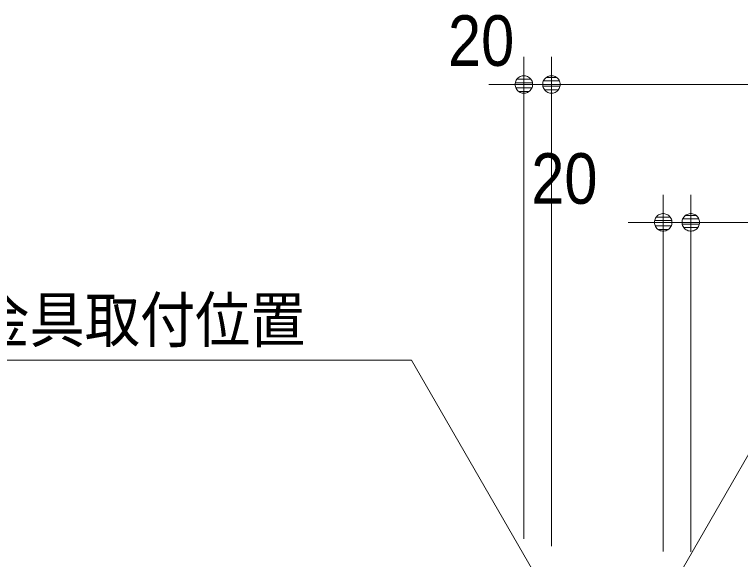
# Model space of a CAD drawing. Units: millimetres, scale not verified. Extents: x -6062 to 6062, y -3045 to 3045.
# Drawn here: x -2938 to -2412, y 356 to 751 of the extents above; entities that cross this region are included whole.
import ezdxf
from ezdxf.enums import TextEntityAlignment as Align

# ---------------------------------------------------------------- set-up
doc = ezdxf.new("R2010")
doc.units = ezdxf.units.MM
doc.header["$LTSCALE"] = 20
for name, color, linetype, lineweight in [('0-1_2寸法-3', 7, 'Continuous', 9), ('0-3_2寸法-1', 7, 'Continuous', 9), ('0-4_0', 7, 'Continuous', 9), ('0-5_2寸法-2', 7, 'Continuous', 9)]:
    doc.layers.add(name, color=color, linetype=linetype, lineweight=lineweight)
doc.styles.add('ＭＳ ゴシック', font='')
doc.styles.add('ＭＳ Ｐゴシック', font='')
doc.styles.get('ＭＳ ゴシック').set_extended_font_data('MS Gothic')
doc.styles.get('ＭＳ Ｐゴシック').set_extended_font_data('MS PGothic')

# ---------------------------------------------------------------- blocks, each defined once
blk = doc.blocks.new('_Dot')
at = {"layer": '0-4_0'}
for p, q in [((-10, 0), (-20, 0)), ((9.78, 2), (-9.78, 2)), ((7.99, 6), (-7.99, 6)), ((9.16, -3.98), (-9.16, -3.98)), ((6, -7.98), (-6, -7.98))]:
    blk.add_line(p, q, dxfattribs=at)
for points in [[(10, 0), (9.92, 1.25), (9.69, 2.49), (9.3, 3.68), (8.76, 4.82), (8.09, 5.88), (7.29, 6.85), (6.37, 7.71), (5.36, 8.44), (4.26, 9.05), (3.09, 9.51), (1.87, 9.82), (0.63, 9.98), (-0.63, 9.98), (-1.87, 9.82), (-3.09, 9.51), (-4.26, 9.05), (-5.36, 8.44), (-6.37, 7.71), (-7.29, 6.85), (-8.09, 5.88), (-8.76, 4.82), (-9.3, 3.68), (-9.69, 2.49), (-9.92, 1.25), (-10, 0), (0, 0)], [(-10, 0), (-9.92, -1.25), (-9.69, -2.49), (-9.3, -3.68), (-8.76, -4.82), (-8.09, -5.88), (-7.29, -6.85), (-6.37, -7.71), (-5.36, -8.44), (-4.26, -9.05), (-3.09, -9.51), (-1.87, -9.82), (-0.63, -9.98), (0.63, -9.98), (1.87, -9.82), (3.09, -9.51), (4.26, -9.05), (5.36, -8.44), (6.37, -7.71), (7.29, -6.85), (8.09, -5.88), (8.76, -4.82), (9.3, -3.68), (9.69, -2.49), (9.92, -1.25), (10, 0), (0, 0)]]:
    blk.add_lwpolyline(points, close=True, dxfattribs=at)

msp = doc.modelspace()

# ---------------------------------------------------------------- linework, layer by layer
at = {"layer": '0-1_2寸法-3'}
for points in [[(-2558.5, 341.8), (-2649.83, 500), (-3251.76, 500)], [(-2457.5, 342), (-2366.28, 500), (-1749.5, 500)]]:
    msp.add_lwpolyline(points, dxfattribs=at)
at = {"layer": '0-3_2寸法-1'}
for p, q in [((-2548.5, 365.25), (-2548.5, 720)), ((-2535.79, 700), (-1232.21, 700)), ((-2447.5, 361.27), (-2447.5, 620)), ((-2434.79, 600), (-1232.21, 600))]:
    msp.add_line(p, q, dxfattribs=at)
at = {"layer": '0-5_2寸法-2'}
for p, q in [((-2568.5, 370.6), (-2568.5, 720)), ((-2548.5, 370.6), (-2548.5, 720)), ((-2581.21, 700), (-2593.92, 700)), ((-2548.5, 700), (-2568.5, 700)), ((-2535.79, 700), (-2523.08, 700)), ((-2467.5, 361.47), (-2467.5, 620)), ((-2447.5, 361.27), (-2447.5, 620)), ((-2480.21, 600), (-2492.92, 600)), ((-2447.5, 600), (-2467.5, 600)), ((-2434.79, 600), (-2422.08, 600))]:
    msp.add_line(p, q, dxfattribs=at)

# ---------------------------------------------------------------- block references
at = {"layer": '0-3_2寸法-1', "xscale": 0.6356201, "yscale": 0.6356201, "rotation": 180}
for p in [(-2548.5, 700), (-2447.5, 600)]:
    msp.add_blockref('_Dot', p, dxfattribs=at)
at = {"layer": '0-5_2寸法-2', "xscale": 0.6356201, "yscale": 0.6356201}
for p in [(-2568.5, 700), (-2467.5, 600)]:
    msp.add_blockref('_Dot', p, dxfattribs=at)
at = {"layer": '0-5_2寸法-2', "xscale": 0.6356201, "yscale": 0.6356201, "rotation": 180}
for p in [(-2548.5, 700), (-2447.5, 600)]:
    msp.add_blockref('_Dot', p, dxfattribs=at)

# ---------------------------------------------------------------- texts
at = {"layer": '0-1_2寸法-3', "style": 'ＭＳ ゴシック', "width": 0.9}
msp.add_text('スライド式受け金具取付位置', height=32.55, dxfattribs=at).set_placement((-3246.36, 503.34), align=Align.BOTTOM_LEFT)
at = {"layer": '0-5_2寸法-2', "style": 'ＭＳ Ｐゴシック', "width": 0.9}
for p in [(-2623.48, 702.48), (-2563.14, 602.48)]:
    msp.add_text('20', height=36.66, dxfattribs=at).set_placement(p, align=Align.BOTTOM_LEFT)

doc.saveas('drawing.dxf')
